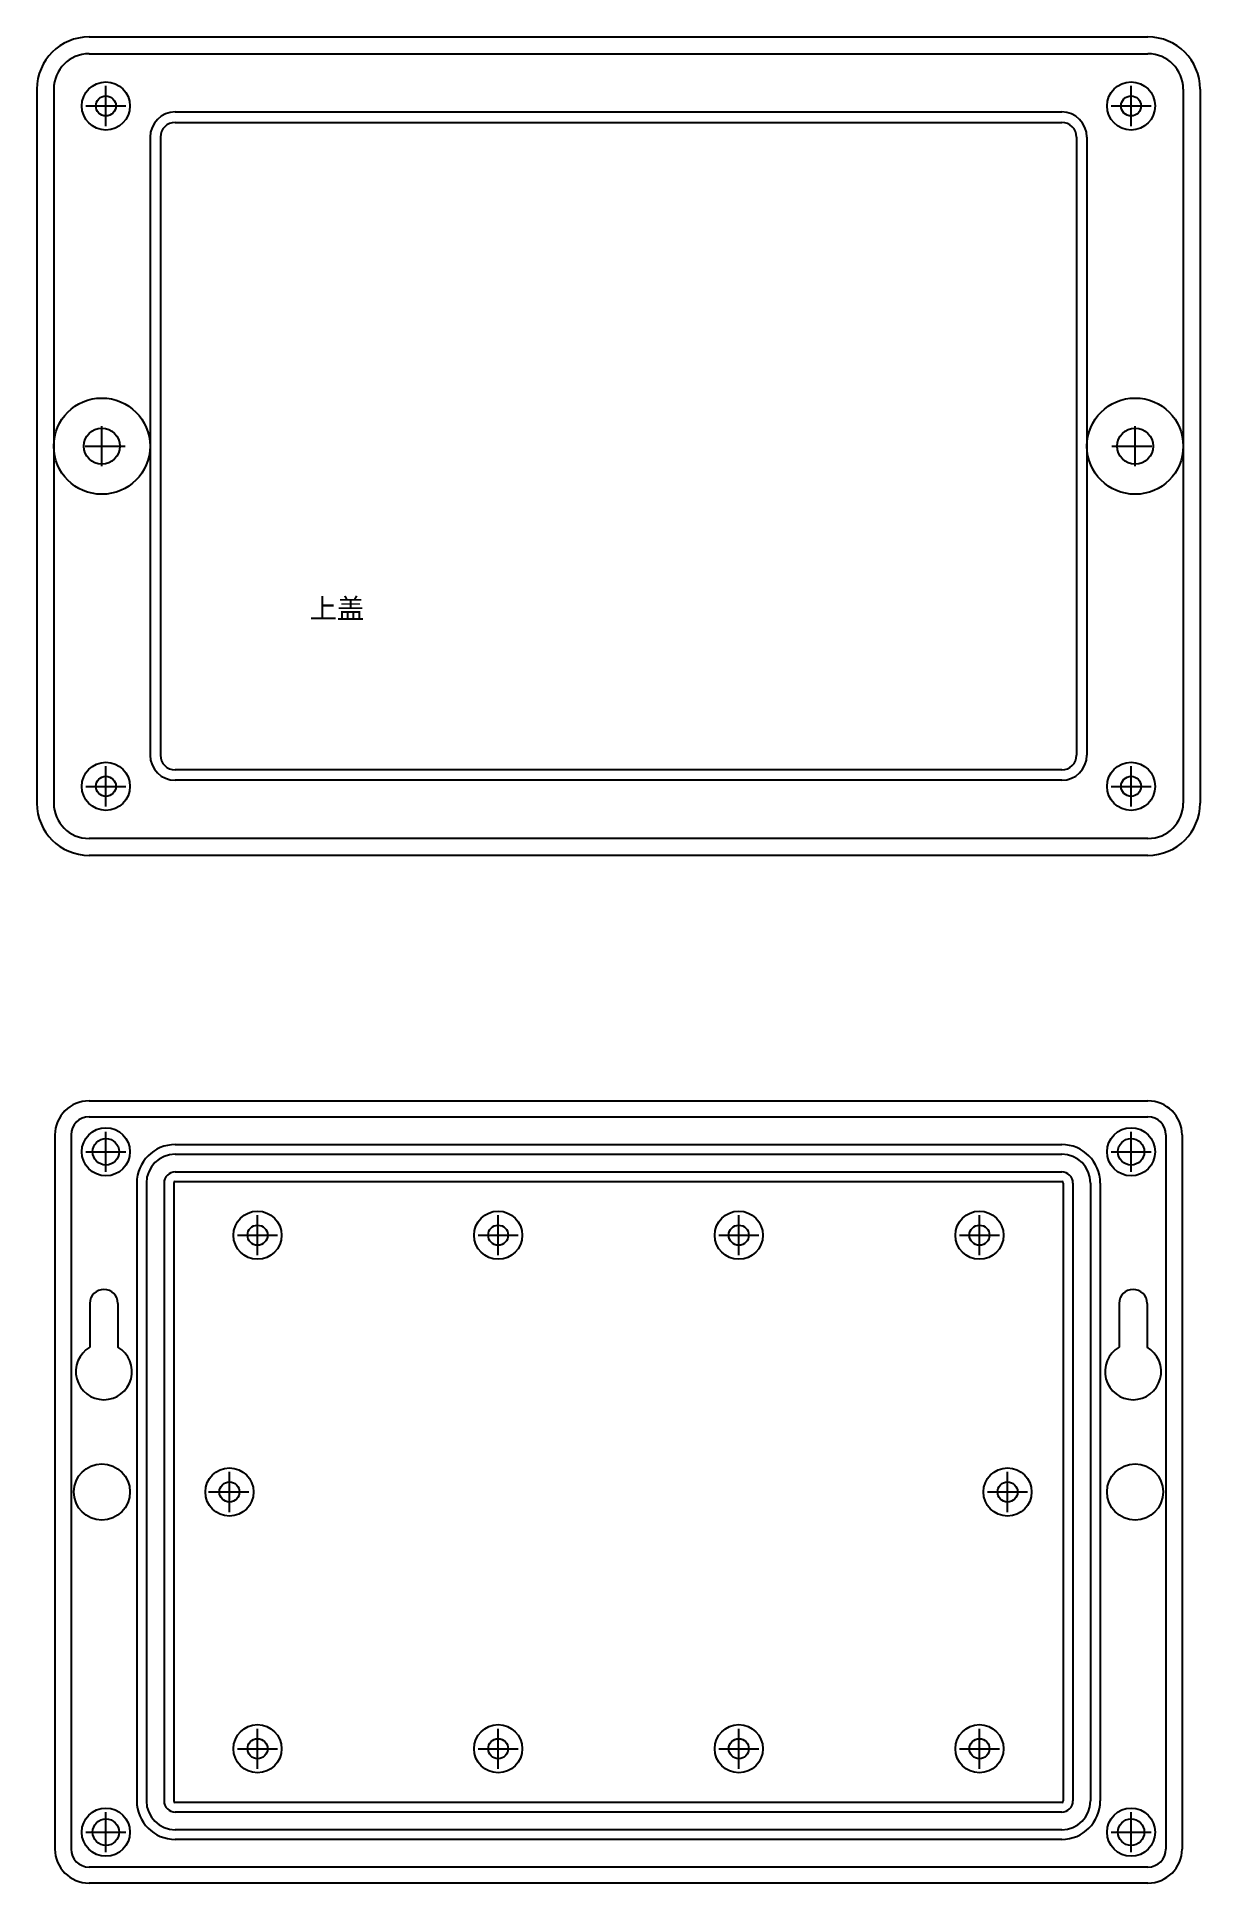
# Model space of a CAD drawing. Header units: millimetres. Extents: x 1101 to 1246, y 299 to 529.
import ezdxf

# ---------------------------------------------------------------- set-up
doc = ezdxf.new("R2010")
doc.units = ezdxf.units.MM

msp = doc.modelspace()

# ---------------------------------------------------------------- linework, layer by layer
for p, q in [((1107.16, 529.29), (1239.16, 529.29)), ((1107.16, 527.19), (1239.16, 527.19)), ((1100.66, 522.79), (1100.66, 433.79)), ((1102.76, 522.79), (1102.76, 433.79)), ((1109.26, 518.19), (1109.26, 523.19)), ((1237.06, 518.19), (1237.06, 523.19)), ((1243.56, 522.79), (1243.56, 433.79)), ((1245.66, 522.79), (1245.66, 433.79)), ((1106.76, 520.69), (1111.76, 520.69)), ((1234.56, 520.69), (1239.56, 520.69)), ((1117.91, 519.94), (1228.41, 519.94)), ((1117.91, 518.64), (1228.41, 518.64)), ((1114.76, 516.79), (1114.76, 439.79)), ((1116.06, 516.79), (1116.06, 439.79)), ((1230.26, 516.79), (1230.26, 439.79)), ((1231.56, 516.79), (1231.56, 439.79)), ((1108.76, 475.79), (1108.76, 480.79)), ((1237.56, 475.79), (1237.56, 480.79)), ((1106.66, 478.29), (1111.66, 478.29)), ((1234.66, 478.29), (1239.66, 478.29)), ((1109.26, 433.39), (1109.26, 438.39)), ((1228.41, 437.94), (1117.91, 437.94)), ((1237.06, 433.39), (1237.06, 438.39)), ((1106.76, 435.89), (1111.76, 435.89)), ((1228.41, 436.64), (1117.91, 436.64)), ((1234.56, 435.89), (1239.56, 435.89)), ((1239.16, 429.39), (1107.16, 429.39)), ((1239.16, 427.29), (1107.16, 427.29)), ((1107.16, 396.69), (1239.16, 396.69)), ((1107.16, 394.69), (1239.16, 394.69)), ((1102.91, 392.44), (1102.91, 303.44)), ((1104.91, 392.44), (1104.91, 303.44)), ((1109.26, 387.84), (1109.26, 392.84)), ((1117.91, 391.24), (1228.41, 391.24)), ((1237.06, 387.84), (1237.06, 392.84)), ((1241.41, 392.44), (1241.41, 303.44)), ((1243.41, 392.44), (1243.41, 303.44)), ((1106.76, 390.34), (1111.76, 390.34)), ((1117.91, 390.04), (1228.41, 390.04)), ((1234.56, 390.34), (1239.56, 390.34)), ((1117.91, 387.84), (1228.41, 387.84)), ((1117.91, 386.64), (1228.41, 386.64)), ((1113.11, 386.44), (1113.11, 309.44)), ((1114.31, 386.44), (1114.31, 309.44)), ((1116.51, 386.44), (1116.51, 309.44)), ((1117.71, 386.44), (1117.71, 309.44)), ((1228.61, 386.44), (1228.61, 309.44)), ((1229.81, 386.44), (1229.81, 309.44)), ((1232.01, 386.44), (1232.01, 309.44)), ((1233.21, 386.44), (1233.21, 309.44)), ((1128.16, 377.44), (1128.16, 382.44)), ((1158.16, 377.44), (1158.16, 382.44)), ((1188.16, 377.44), (1188.16, 382.44)), ((1218.16, 377.44), (1218.16, 382.44)), ((1125.66, 379.94), (1130.66, 379.94)), ((1155.66, 379.94), (1160.66, 379.94)), ((1185.66, 379.94), (1190.66, 379.94)), ((1215.66, 379.94), (1220.66, 379.94)), ((1107.26, 371.44), (1107.26, 365.98)), ((1110.76, 371.44), (1110.76, 365.98)), ((1235.56, 371.44), (1235.56, 365.98)), ((1239.06, 371.44), (1239.06, 365.98)), ((1124.66, 345.44), (1124.66, 350.44)), ((1221.66, 345.44), (1221.66, 350.44)), ((1122.06, 347.94), (1127.06, 347.94)), ((1219.16, 347.94), (1224.16, 347.94)), ((1128.16, 313.44), (1128.16, 318.44)), ((1158.16, 313.44), (1158.16, 318.44)), ((1188.16, 313.44), (1188.16, 318.44)), ((1218.16, 313.44), (1218.16, 318.44)), ((1125.66, 315.94), (1130.66, 315.94)), ((1155.66, 315.94), (1160.66, 315.94)), ((1185.66, 315.94), (1190.66, 315.94)), ((1215.66, 315.94), (1220.66, 315.94)), ((1228.41, 309.24), (1117.91, 309.24)), ((1109.26, 303.04), (1109.26, 308.04)), ((1228.41, 308.04), (1117.91, 308.04)), ((1237.06, 303.04), (1237.06, 308.04)), ((1106.76, 305.54), (1111.76, 305.54)), ((1228.41, 305.84), (1117.91, 305.84)), ((1228.41, 304.64), (1117.91, 304.64)), ((1234.56, 305.54), (1239.56, 305.54)), ((1239.16, 301.19), (1107.16, 301.19)), ((1239.16, 299.19), (1107.16, 299.19))]:
    msp.add_line(p, q)
for centre, radius in [((1109.26, 520.69), 3), ((1237.06, 520.69), 3), ((1109.26, 520.69), 1.25), ((1237.06, 520.69), 1.25), ((1108.76, 478.29), 6), ((1237.56, 478.29), 6), ((1108.76, 478.29), 2.25), ((1237.56, 478.29), 2.25), ((1109.26, 435.89), 3), ((1237.06, 435.89), 3), ((1109.26, 435.89), 1.25), ((1237.06, 435.89), 1.25), ((1109.26, 390.34), 3), ((1109.26, 390.34), 1.65), ((1237.06, 390.34), 3), ((1237.06, 390.34), 1.65), ((1128.16, 379.94), 3), ((1158.16, 379.94), 3), ((1188.16, 379.94), 3), ((1218.16, 379.94), 3), ((1128.16, 379.94), 1.25), ((1158.16, 379.94), 1.25), ((1188.16, 379.94), 1.25), ((1218.16, 379.94), 1.25), ((1108.76, 347.94), 3.5), ((1124.66, 347.94), 3), ((1221.66, 347.94), 3), ((1237.56, 347.94), 3.5), ((1124.66, 347.94), 1.25), ((1221.66, 347.94), 1.25), ((1128.16, 315.94), 3), ((1158.16, 315.94), 3), ((1188.16, 315.94), 3), ((1218.16, 315.94), 3), ((1128.16, 315.94), 1.25), ((1158.16, 315.94), 1.25), ((1188.16, 315.94), 1.25), ((1218.16, 315.94), 1.25), ((1109.26, 305.54), 3), ((1237.06, 305.54), 3), ((1109.26, 305.54), 1.65), ((1237.06, 305.54), 1.65)]:
    msp.add_circle(centre, radius)
for centre, radius, start, end in [((1107.16, 522.79), 6.5, 90, 180), ((1239.16, 522.79), 6.5, 360, 90), ((1107.16, 522.79), 4.4, 90, 180), ((1239.16, 522.79), 4.4, 360, 90), ((1117.91, 516.79), 3.15, 90, 180), ((1117.91, 516.79), 1.85, 90, 180), ((1228.41, 516.79), 3.15, 0, 90), ((1228.41, 516.79), 1.85, 0, 90), ((1117.91, 439.79), 3.15, 180, 270), ((1117.91, 439.79), 1.85, 180, 270), ((1228.41, 439.79), 1.85, 270, 0), ((1228.41, 439.79), 3.15, 270, 0), ((1107.16, 433.79), 6.5, 180, 270), ((1107.16, 433.79), 4.4, 180, 270), ((1239.16, 433.79), 6.5, 270, 0), ((1239.16, 433.79), 4.4, 270, 0), ((1107.16, 392.44), 4.25, 90, 180), ((1239.16, 392.44), 4.25, 360, 90), ((1107.16, 392.44), 2.25, 90, 180), ((1239.16, 392.44), 2.25, 360, 90), ((1117.91, 386.44), 4.8, 90, 180), ((1228.41, 386.44), 4.8, 0, 90), ((1117.91, 386.44), 3.6, 90, 180), ((1228.41, 386.44), 3.6, 0, 90), ((1117.91, 386.44), 1.4, 90, 180), ((1117.91, 386.44), 0.2, 90, 180), ((1228.41, 386.44), 1.4, 0, 90), ((1228.41, 386.44), 0.2, 0, 90), ((1109.01, 371.44), 1.75, 0, 180), ((1237.31, 371.44), 1.75, 0, 180), ((1109.01, 362.94), 3.5, 120, 60), ((1237.31, 362.94), 3.5, 120, 60), ((1117.91, 309.44), 4.8, 180, 270), ((1117.91, 309.44), 3.6, 180, 270), ((1117.91, 309.44), 1.4, 180, 270), ((1117.91, 309.44), 0.2, 180, 270), ((1228.41, 309.44), 3.6, 270, 0), ((1228.41, 309.44), 1.4, 270, 0), ((1228.41, 309.44), 4.8, 270, 0), ((1228.41, 309.44), 0.2, 270, 0), ((1107.16, 303.44), 4.25, 180, 270), ((1107.16, 303.44), 2.25, 180, 270), ((1239.16, 303.44), 4.25, 270, 0), ((1239.16, 303.44), 2.25, 270, 0)]:
    msp.add_arc(centre, radius, start, end)

# ---------------------------------------------------------------- texts
at = {"insert": (1134.65, 459.3), "char_height": 2.5, "width": 27.5745, "attachment_point": 1}
msp.add_mtext('{\\fSimSun|b0|i0|c134|p54;上盖}', dxfattribs=at)

doc.saveas('drawing.dxf')
